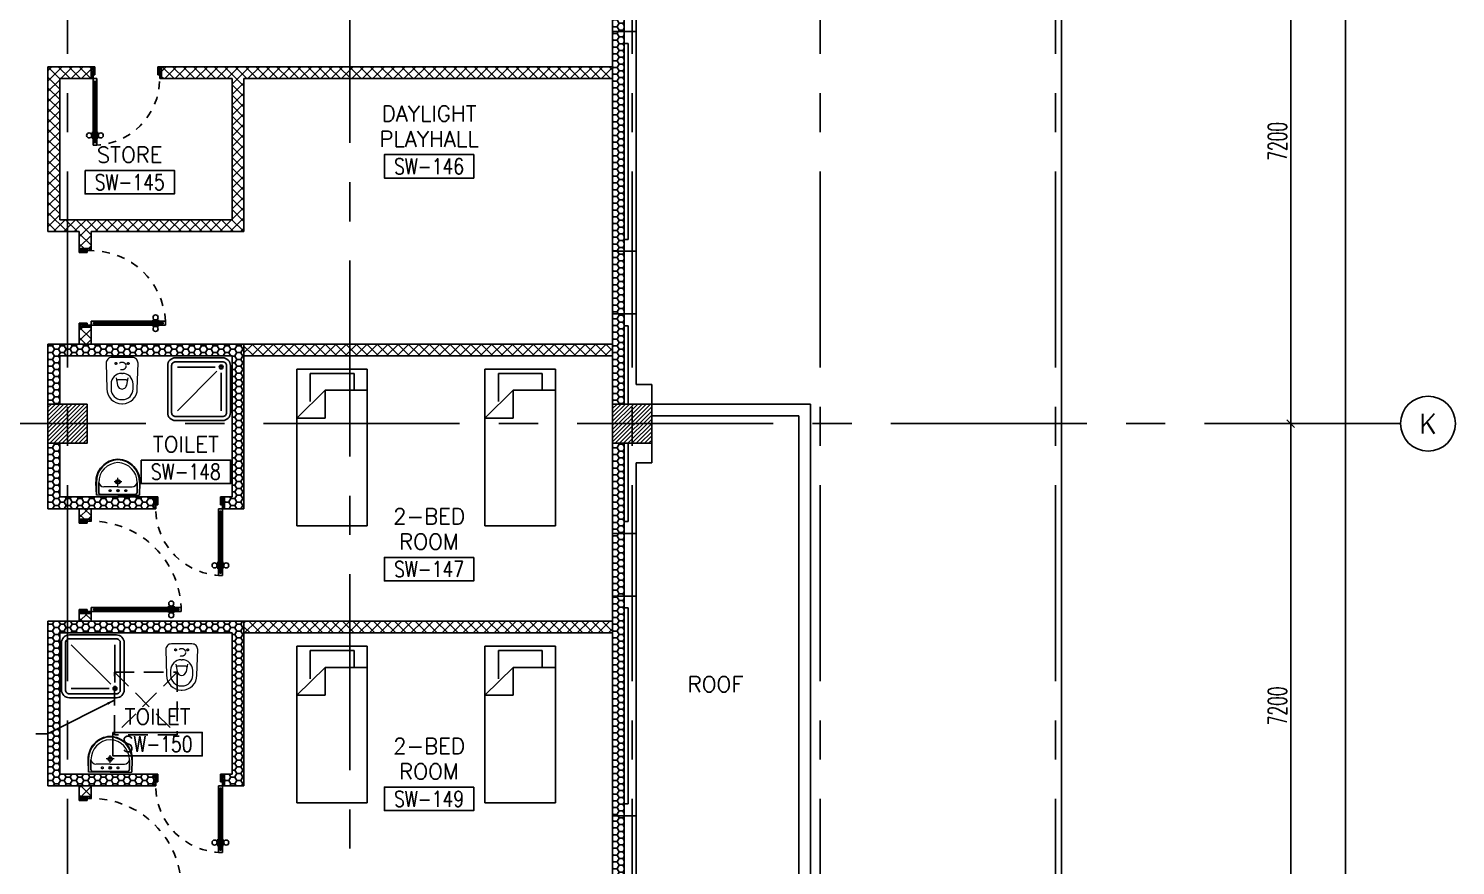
# Model space of a CAD drawing. Extents: x 276011.4 to 276105.3, y 57291.9 to 57371.4.
# Drawn here: x 276087.12 to 276105.32, y 57337.55 to 57348.22 of the extents above; entities that cross this region are included whole.
import ezdxf
from ezdxf.enums import TextEntityAlignment as Align

# ---------------------------------------------------------------- set-up
doc = ezdxf.new("R2010")
doc.units = 0
doc.header["$MEASUREMENT"] = 0
doc.header["$PDMODE"] = 34
for name, pattern in [('CENTERX2', [4, 2.5, -0.5, 0.5, -0.5]), ('DASHED', [0.75, 0.5, -0.25]), ('HIDDEN', [0.375, 0.25, -0.125]), ('HIDDEN2', [0.1875, 0.125, -0.0625])]:
    doc.linetypes.add(name, pattern=pattern)
doc.layers.get('0').update_dxf_attribs({"linetype": 'CONTINUOUS'})
doc.layers.get('DEFPOINTS').update_dxf_attribs({"linetype": 'CONTINUOUS'})
for name, color, linetype in [('AX-CR', 2, 'CONTINUOUS'), ('AX-DIM', 4, 'CONTINUOUS'), ('AX-TXT', 2, 'CONTINUOUS'), ('AXES', 11, 'CENTERX2'), ('COL', 5, 'CONTINUOUS'), ('DOOR', 7, 'CONTINUOUS'), ('FIX', 3, 'CONTINUOUS'), ('FUR', 4, 'CONTINUOUS'), ('HAT', 8, 'CONTINUOUS'), ('INSUL', 4, 'CONTINUOUS'), ('PROJ-L', 4, 'CONTINUOUS'), ('RM-BOX', 4, 'CONTINUOUS'), ('RM-NAME', 2, 'CONTINUOUS'), ('RM-NO', 2, 'CONTINUOUS'), ('SHAFT', 3, 'CONTINUOUS'), ('WALL', 2, 'CONTINUOUS'), ('WallType', 11, 'CONTINUOUS'), ('WallType2', 3, 'CONTINUOUS'), ('WIN', 3, 'CONTINUOUS')]:
    doc.layers.add(name, color=color, linetype=linetype)
doc.styles.add('ROMANS', font='ROMANS.shx', dxfattribs={"width": 0.6})
doc.dimstyles.new('STANDARD in', dxfattribs={"dimtxt": 0.24, "dimasz": 0.1, "dimexe": 0.07, "dimexo": 0.05, "dimgap": 0.05, "dimtad": 1, "dimdec": 0, "dimlfac": 1000, "dimzin": 0, "dimdsep": 46, "dimtxsty": 'ROMANS', "dimblk": 'ARCHTICK', "dimcen": 0.05, "dimdle": 0.05, "dimclrd": 4, "dimclre": 4, "dimclrt": 2, "dimadec": 0, "dimazin": 0, "dimtfac": 1, "dimtdec": 0, "dimtmove": 2, "dimatfit": 3, "dimfxl": 0, "dimtolj": 1, "dimtzin": 0, "dimarcsym": 0})
pattern_1 = [(0, (0, 0), (0.075, 0.04330127), [0.05, -0.1]), (120, (0, 0), (-0.074999999836, 0.043301270284), [0.05, -0.1]), (60, (0, 0), (1.64e-10, 0.086602540284), [-0.1, 0.05])]
pattern_2 = [(45, (0, 0), (-0.066291260736, 0.066291260736), []), (135, (0, 0), (-0.066291260736, -0.066291260736), [])]

# ---------------------------------------------------------------- blocks, each defined once
blk = doc.blocks.new('_ARCHTICK')
at = {"color": 0, "linetype": 'ByBlock', "const_width": 0.15}
blk.add_lwpolyline([(-0.5, -0.5), (0.5, 0.5)], dxfattribs=at)
blk = doc.blocks.new('*D603')
at = {"layer": 'AX-DIM', "color": 4, "lineweight": -2, "ltscale": 0.3}
for p, q in [((276095.015, 57370.011), (276100.34, 57370.011)), ((276095.065, 57369.361), (276095.065, 57370.081)), ((276100.29, 57333.883), (276100.29, 57370.081))]:
    blk.add_line(p, q, dxfattribs=at)
at = {"layer": 'DEFPOINTS', "color": 0, "ltscale": 0.3}
for p in [(276100.29, 57370.011), (276095.065, 57369.311), (276100.29, 57333.833)]:
    blk.add_point(p, dxfattribs=at)
at = {"layer": 'AX-DIM', "color": 4, "lineweight": -2, "ltscale": 0.3, "xscale": 0.1, "yscale": 0.1, "zscale": 0.1, "rotation": 180}
blk.add_blockref('_ARCHTICK', (276095.065, 57370.011), dxfattribs=at)
at = {"layer": 'AX-DIM', "color": 4, "lineweight": -2, "ltscale": 0.3, "xscale": 0.1, "yscale": 0.1, "zscale": 0.1}
blk.add_blockref('_ARCHTICK', (276100.29, 57370.011), dxfattribs=at)
at = {"layer": 'AX-DIM', "color": 2, "ltscale": 0.3, "insert": (276097.678, 57370.181), "char_height": 0.24, "attachment_point": 5, "style": 'ROMANS'}
blk.add_mtext('\\A1;5225', dxfattribs=at)
blk = doc.blocks.new('*D601')
at = {"layer": 'AX-DIM', "color": 4, "lineweight": -2, "ltscale": 0.3}
for p, q in [((276095.115, 57357.833), (276103.985, 57357.833)), ((276103.915, 57357.883), (276103.915, 57298.463)), ((276095.115, 57298.513), (276103.985, 57298.513))]:
    blk.add_line(p, q, dxfattribs=at)
at = {"layer": 'DEFPOINTS', "color": 0, "ltscale": 0.3}
for p in [(276095.065, 57357.833), (276095.065, 57298.513), (276103.915, 57298.513)]:
    blk.add_point(p, dxfattribs=at)
at = {"layer": 'AX-DIM', "color": 4, "lineweight": -2, "ltscale": 0.3, "xscale": 0.1, "yscale": 0.1, "zscale": 0.1}
for p, rotation in [((276103.915, 57357.833), 90), ((276103.915, 57298.513), 270)]:
    blk.add_blockref('_ARCHTICK', p, dxfattribs=dict(at, rotation=rotation))
at = {"layer": 'AX-DIM', "color": 2, "ltscale": 0.3, "insert": (276103.745, 57328.173), "char_height": 0.24, "attachment_point": 5, "rotation": 90, "style": 'ROMANS'}
blk.add_mtext('\\A1;59320', dxfattribs=at)
blk = doc.blocks.new('*X62')
at = {"color": 0}
for p, q in [((245929, 162720), (246399, 163190)), ((245929, 162773), (246345, 163190)), ((245929, 162826), (246292, 163190)), ((245929, 162879), (246239, 163190)), ((245929, 162932), (246186, 163190)), ((245929, 162985), (246133, 163190)), ((245929, 163038), (246080, 163190)), ((245929, 163091), (246027, 163190)), ((245929, 163144), (245974, 163190)), ((245952, 162690), (246429, 163167)), ((246005, 162690), (246429, 163114)), ((246058, 162690), (246429, 163061)), ((246111, 162690), (246429, 163008)), ((246164, 162690), (246429, 162955)), ((246217, 162690), (246429, 162902)), ((246270, 162690), (246429, 162849)), ((246323, 162690), (246429, 162796)), ((246376, 162690), (246429, 162742))]:
    blk.add_line(p, q, dxfattribs=at)
blk = doc.blocks.new('COL50')
at = {"layer": 'COL'}
blk.add_lwpolyline([(-250, 250), (-250, -250), (250, -250), (250, 250)], close=True, dxfattribs=at)
blk = doc.blocks.new('*X63')
at = {"color": 0}
for p, q in [((253129, 162707), (253611, 163190)), ((253129, 162760), (253558, 163190)), ((253129, 162813), (253505, 163190)), ((253129, 162866), (253452, 163190)), ((253129, 162919), (253399, 163190)), ((253129, 162972), (253346, 163190)), ((253129, 163025), (253293, 163190)), ((253129, 163079), (253240, 163190)), ((253129, 163132), (253187, 163190)), ((253164, 162690), (253629, 163154)), ((253217, 162690), (253629, 163101)), ((253270, 162690), (253629, 163048)), ((253323, 162690), (253629, 162995)), ((253376, 162690), (253629, 162942)), ((253429, 162690), (253629, 162889)), ((253482, 162690), (253629, 162836)), ((253535, 162690), (253629, 162783)), ((253588, 162690), (253629, 162730))]:
    blk.add_line(p, q, dxfattribs=at)
blk = doc.blocks.new('*D589')
at = {"layer": 'AX-DIM', "color": 4, "lineweight": -2, "ltscale": 0.3}
for p, q in [((276102.865, 57350.383), (276103.285, 57350.383)), ((276103.215, 57350.433), (276103.215, 57343.133)), ((276102.865, 57343.183), (276103.285, 57343.183))]:
    blk.add_line(p, q, dxfattribs=at)
at = {"layer": 'DEFPOINTS', "color": 0, "ltscale": 0.3}
for p in [(276102.815, 57350.383), (276102.815, 57343.183), (276103.215, 57343.183)]:
    blk.add_point(p, dxfattribs=at)
at = {"layer": 'AX-DIM', "color": 4, "lineweight": -2, "ltscale": 0.3, "xscale": 0.1, "yscale": 0.1, "zscale": 0.1}
for p, rotation in [((276103.215, 57350.383), 90), ((276103.215, 57343.183), 270)]:
    blk.add_blockref('_ARCHTICK', p, dxfattribs=dict(at, rotation=rotation))
at = {"layer": 'AX-DIM', "color": 2, "ltscale": 0.3, "insert": (276103.045, 57346.783), "char_height": 0.24, "attachment_point": 5, "rotation": 90, "style": 'ROMANS'}
blk.add_mtext('\\A1;7200', dxfattribs=at)
blk = doc.blocks.new('AXR')
at = {"layer": 'AX-CR'}
blk.add_circle((350, 0), 350, dxfattribs=at)
at = {"layer": 'AX-TXT', "style": 'ROMANS'}
blk.add_attdef('AX', text='', height=250, dxfattribs=at).set_placement((350, 0), align=Align.MIDDLE)
blk = doc.blocks.new('*D588')
at = {"layer": 'AX-DIM', "color": 4, "lineweight": -2, "ltscale": 0.3}
for p, q in [((276103.215, 57343.233), (276103.215, 57335.933)), ((276102.865, 57343.183), (276103.285, 57343.183)), ((276102.865, 57335.983), (276103.285, 57335.983))]:
    blk.add_line(p, q, dxfattribs=at)
at = {"layer": 'DEFPOINTS', "color": 0, "ltscale": 0.3}
for p in [(276102.815, 57343.183), (276102.815, 57335.983), (276103.215, 57335.983)]:
    blk.add_point(p, dxfattribs=at)
at = {"layer": 'AX-DIM', "color": 4, "lineweight": -2, "ltscale": 0.3, "xscale": 0.1, "yscale": 0.1, "zscale": 0.1}
for p, rotation in [((276103.215, 57343.183), 90), ((276103.215, 57335.983), 270)]:
    blk.add_blockref('_ARCHTICK', p, dxfattribs=dict(at, rotation=rotation))
at = {"layer": 'AX-DIM', "color": 2, "ltscale": 0.3, "insert": (276103.045, 57339.583), "char_height": 0.24, "attachment_point": 5, "rotation": 90, "style": 'ROMANS'}
blk.add_mtext('\\A1;7200', dxfattribs=at)
blk = doc.blocks.new('DOOR90')
at = {"layer": 'DOOR', "color": 0, "linetype": 'ByBlock'}
for p, q in [((-150, 0), (-150, -25)), ((-150, 0), (0, 0)), ((0, -50), (0, 0)), ((-1000, -25), (-1000, -75)), ((-1000, -75), (-1000, -25)), ((-950, -25), (-1000, -25)), ((-950, -75), (-1000, -75)), ((-970, -42), (-970, -58)), ((-950, -42), (-970, -42)), ((-950, -58), (-970, -58)), ((-950, -25), (-950, -42)), ((-950, -58), (-950, -75)), ((-918, -25), (-918, -18)), ((-828, -18), (-918, -18)), ((-918, -75), (-918, -82)), ((-828, -82), (-918, -82)), ((-905, -18), (-905, -9)), ((-905, -9), (-840, -9)), ((-905, -18), (-840, -18)), ((-905, -82), (-905, -91)), ((-905, -82), (-840, -82)), ((-905, -91), (-840, -91)), ((-840, -18), (-840, -9)), ((-840, -82), (-840, -91)), ((-828, -25), (-828, -18)), ((-828, -75), (-828, -82)), ((-200, -42), (-200, -25)), ((-200, -25), (-150, -25)), ((-180, -42), (-200, -42)), ((-200, -75), (-200, -58)), ((-200, -58), (-180, -58)), ((-150, -75), (-200, -75)), ((-180, -58), (-180, -42)), ((-150, -75), (-150, -25)), ((-150, -25), (-100, -25)), ((-100, -25), (-100, -50)), ((-100, -50), (0, -50)), ((-150, -900), (-150, -875)), ((-150, -875), (-100, -875)), ((0, -900), (-150, -900)), ((-150, -900), (0, -900)), ((-100, -850), (0, -850)), ((-100, -875), (-100, -850)), ((0, -850), (0, -900))]:
    blk.add_line(p, q, dxfattribs=at)
at = {"layer": 'DOOR', "color": 9, "linetype": 'ByBlock'}
for p, q in [((0, -50), (-114, 0)), ((0, -50), (-40, 0)), ((0, -50), (-100, -37)), ((0, -850), (-114, -900)), ((0, -850), (-100, -863)), ((0, -850), (-40, -900))]:
    blk.add_line(p, q, dxfattribs=at)
at = {"layer": 'DOOR', "linetype": 'ByBlock'}
for p, q in [((-200, -25), (-950, -25)), ((-200, -42), (-950, -42)), ((-200, -58), (-950, -58)), ((-950, -75), (-200, -75))]:
    blk.add_line(p, q, dxfattribs=at)
at = {"layer": 'DOOR', "color": 0, "linetype": 'ByBlock'}
for centre in [(-873, 24), (-873, -124)]:
    blk.add_circle(centre, 32.4, dxfattribs=at)
at = {"layer": 'DOOR', "color": 9, "linetype": 'ByBlock'}
for centre, radius, start, end in [((0, -50), 154, 161.1053, 166.2858), ((0, -50), 134, 158.1598, 169.28), ((0, -50), 94.4, 148.0182, 180), ((0, -50), 74.4, 137.7764, 180), ((0, -50), 114, 154.0838, 167.3774), ((0, -50), 54.4, 113.2074, 180), ((0, -50), 34.4, 90, 180), ((0, -50), 14.4, 90, 180), ((0, -850), 154, 193.7142, 198.8947), ((0, -850), 134, 190.72, 201.8402), ((0, -850), 94.4, 180, 211.9818), ((0, -850), 74.4, 180, 222.2236), ((0, -850), 54.4, 180, 246.7926), ((0, -850), 34.4, 180, 270), ((0, -850), 14.4, 180, 270)]:
    blk.add_arc(centre, radius, start, end, dxfattribs=at)
at = {"layer": 'DOOR', "linetype": 'HIDDEN', "ltscale": 0.5}
blk.add_arc((-150, -25), 850, 180, 270, dxfattribs=at)
blk = doc.blocks.new('DOOR100')
at = {"layer": 'DOOR', "color": 0, "linetype": 'ByBlock'}
for p, q in [((-25, 1300), (-75, 1300)), ((-75, 1300), (-25, 1300)), ((-75, 1250), (-75, 1300)), ((-25, 1250), (-25, 1300)), ((-82, 1205), (-91, 1205)), ((-91, 1205), (-91, 1140)), ((-82, 1140), (-91, 1140)), ((-75, 1218), (-82, 1218)), ((-82, 1128), (-82, 1218)), ((-82, 1205), (-82, 1140)), ((-75, 1128), (-82, 1128)), ((-58, 1250), (-75, 1250)), ((-42, 1270), (-58, 1270)), ((-58, 1250), (-58, 1270)), ((-42, 1250), (-42, 1270)), ((-25, 1250), (-42, 1250)), ((-25, 1218), (-18, 1218)), ((-25, 1128), (-18, 1128)), ((-18, 1128), (-18, 1218)), ((-18, 1205), (-9, 1205)), ((-18, 1205), (-18, 1140)), ((-18, 1140), (-9, 1140)), ((-9, 1205), (-9, 1140)), ((-75, 200), (-58, 200)), ((-75, 150), (-75, 200)), ((-58, 200), (-58, 180)), ((-42, 200), (-25, 200)), ((-42, 180), (-42, 200)), ((-25, 200), (-25, 150)), ((-1200, 0), (-1200, 150)), ((-1200, 150), (-1175, 150)), ((-1200, 150), (-1200, 0)), ((-1150, 0), (-1200, 0)), ((-1175, 150), (-1175, 100)), ((-1175, 100), (-1150, 100)), ((-1150, 100), (-1150, 0)), ((-75, 150), (-25, 150)), ((-58, 180), (-42, 180)), ((-50, 100), (-50, 0)), ((-25, 100), (-50, 100)), ((-50, 0), (0, 0)), ((0, 150), (-25, 150)), ((-25, 150), (-25, 100)), ((0, 150), (0, 0))]:
    blk.add_line(p, q, dxfattribs=at)
at = {"layer": 'DOOR', "linetype": 'ByBlock'}
for p, q in [((-75, 1250), (-75, 200)), ((-58, 200), (-58, 1250)), ((-42, 200), (-42, 1250)), ((-25, 200), (-25, 1250)), ((0, 0), (0, 150))]:
    blk.add_line(p, q, dxfattribs=at)
at = {"layer": 'DOOR', "color": 9, "linetype": 'ByBlock'}
for p, q in [((-1150, 0), (-1200, 114)), ((-1150, 0), (-1200, 40)), ((-1150, 0), (-1163, 100)), ((-50, 0), (0, 114)), ((-50, 0), (-37, 100)), ((-50, 0), (0, 40))]:
    blk.add_line(p, q, dxfattribs=at)
at = {"layer": 'DOOR', "color": 0, "linetype": 'ByBlock'}
for centre in [(-124, 1173), (24, 1173)]:
    blk.add_circle(centre, 32.4, dxfattribs=at)
at = {"layer": 'DOOR', "linetype": 'HIDDEN', "ltscale": 0.5}
blk.add_arc((-25, 150), 1150, 90, 180.0001, dxfattribs=at)
at = {"layer": 'DOOR', "color": 9, "linetype": 'ByBlock'}
for centre, radius, start, end in [((-1150, 0), 154, 103.7142, 108.8947), ((-1150, 0), 134, 100.72, 111.8402), ((-1150, 0), 94.4, 90, 121.9818), ((-1150, 0), 74.4, 90, 132.2236), ((-1150, 0), 54.4, 90, 156.7926), ((-1150, 0), 34.4, 90, 180), ((-1150, 0), 14.4, 90, 180), ((-50, 0), 94.4, 58.0182, 90), ((-50, 0), 74.4, 47.7764, 90), ((-50, 0), 54.4, 23.2074, 90), ((-50, 0), 34.4, 0, 90), ((-50, 0), 14.4, 0, 90), ((-50, 0), 134, 68.1598, 79.28), ((-50, 0), 114, 64.0838, 77.3774), ((-50, 0), 154, 71.1053, 76.2858)]:
    blk.add_arc(centre, radius, start, end, dxfattribs=at)
blk = doc.blocks.new('RM1')
at = {"layer": 'RM-BOX'}
blk.add_lwpolyline([(570, -200), (-570, -200), (-570, -500), (570, -500)], close=True, dxfattribs=at)
at = {"layer": 'RM-NAME', "style": 'ROMANS'}
for tag, p in [('ROOMNAME1', (0, 324)), ('ROOMNAME2', (0, 0))]:
    blk.add_attdef(tag, text='', height=200, dxfattribs=at).set_placement(p, align=Align.MIDDLE)
at = {"layer": 'RM-NO', "style": 'ROMANS', "width": 0.8}
blk.add_attdef('ROOMNO', text='', height=200, dxfattribs=at).set_placement((0, -350), align=Align.MIDDLE)
blk = doc.blocks.new('DOOR-10')
at = {"layer": 'DOOR', "color": 0, "linetype": 'ByBlock'}
for p, q in [((-26, 1100), (-76, 1100)), ((-76, 1100), (-26, 1100)), ((-76, 1050), (-76, 1100)), ((-26, 1050), (-26, 1100)), ((-83, 1005), (-92, 1005)), ((-92, 1005), (-92, 940)), ((-83, 940), (-92, 940)), ((-76, 1018), (-83, 1018)), ((-83, 928), (-83, 1018)), ((-83, 1005), (-83, 940)), ((-76, 928), (-83, 928)), ((-59, 1050), (-76, 1050)), ((-43, 1070), (-59, 1070)), ((-59, 1050), (-59, 1070)), ((-43, 1050), (-43, 1070)), ((-26, 1050), (-43, 1050)), ((-26, 1018), (-18, 1018)), ((-26, 928), (-18, 928)), ((-18, 928), (-18, 1018)), ((-18, 1005), (-9, 1005)), ((-18, 1005), (-18, 940)), ((-18, 940), (-9, 940)), ((-9, 1005), (-9, 940)), ((-76, 200), (-59, 200)), ((-76, 150), (-76, 200)), ((-59, 200), (-59, 180)), ((-43, 200), (-26, 200)), ((-43, 180), (-43, 200)), ((-26, 200), (-26, 150)), ((-1001, 0), (-1001, 150)), ((-1001, 150), (-976, 150)), ((-1001, 150), (-1001, 0)), ((-951, 0), (-1001, 0)), ((-976, 150), (-976, 100)), ((-976, 100), (-951, 100)), ((-951, 100), (-951, 0)), ((-76, 150), (-26, 150)), ((-59, 180), (-43, 180)), ((-51, 100), (-51, 0)), ((-26, 100), (-51, 100)), ((-51, 0), (-1, 0)), ((-1, 150), (-26, 150)), ((-26, 150), (-26, 100))]:
    blk.add_line(p, q, dxfattribs=at)
at = {"layer": 'DOOR', "linetype": 'ByBlock'}
for p, q in [((-76, 1050), (-76, 200)), ((-59, 200), (-59, 1050)), ((-43, 200), (-43, 1050)), ((-26, 200), (-26, 1050))]:
    blk.add_line(p, q, dxfattribs=at)
at = {"layer": 'DOOR', "color": 9, "linetype": 'ByBlock'}
for p, q in [((-951, 0), (-1001, 114)), ((-951, 0), (-1001, 40)), ((-951, 0), (-964, 100)), ((-51, 0), (-1, 114)), ((-51, 0), (-37, 100)), ((-51, 0), (-1, 40)), ((-1, 0), (-1, 150))]:
    blk.add_line(p, q, dxfattribs=at)
at = {"layer": 'DOOR', "color": 0, "linetype": 'ByBlock'}
for centre in [(-124, 973), (23, 973)]:
    blk.add_circle(centre, 32.4, dxfattribs=at)
at = {"layer": 'DOOR', "linetype": 'HIDDEN', "ltscale": 0.5}
blk.add_arc((-23, 149), 952, 93.1482, 179.9482, dxfattribs=at)
at = {"layer": 'DOOR', "color": 9, "linetype": 'ByBlock'}
for centre, radius, start, end in [((-951, 0), 154, 103.7142, 108.8947), ((-951, 0), 134, 100.72, 111.8402), ((-951, 0), 94.4, 90, 121.9818), ((-951, 0), 74.4, 90, 132.2236), ((-951, 0), 54.4, 90, 156.7926), ((-951, 0), 34.4, 90, 180), ((-951, 0), 14.4, 90, 180), ((-51, 0), 94.4, 58.0182, 90), ((-51, 0), 74.4, 47.7764, 90), ((-51, 0), 54.4, 23.2074, 90), ((-51, 0), 34.4, 0, 90), ((-51, 0), 14.4, 0, 90), ((-51, 0), 134, 68.1598, 79.28), ((-51, 0), 114, 64.0838, 77.3774), ((-51, 0), 154, 71.1053, 76.2858)]:
    blk.add_arc(centre, radius, start, end, dxfattribs=at)
blk = doc.blocks.new('LAV1')
at = {"layer": 'FIX', "linetype": 'ByBlock', "ltscale": 0.3}
for p, q in [((-280, 210), (-275, 50)), ((-245, 210), (-245, 85)), ((245, 210), (245, 85)), ((280, 210), (275, 50)), ((0, 60), (-220, 60)), ((0, 60), (220, 60))]:
    blk.add_line(p, q, dxfattribs=at)
at = {"layer": 'FIX', "linetype": 'Continuous', "lineweight": 20}
for p, q in [((-275, 210), (-275, 50)), ((275, 210), (275, 50)), ((0, 50), (-275, 50)), ((0, 50), (-252, 50)), ((0, 155), (-181, 155)), ((0, 155), (181, 155)), ((0, 50), (252, 50)), ((0, 50), (275, 50))]:
    blk.add_line(p, q, dxfattribs=at)
at = {"layer": 'FIX', "linetype": 'DASHED', "lineweight": 20, "ltscale": 0.05}
for p, q in [((50, 220), (-50, 220)), ((0, 170), (0, 270)), ((0, 170), (0, 270))]:
    blk.add_line(p, q, dxfattribs=at)
at = {"layer": 'FIX', "lineweight": 20}
for p, q in [((16, 107), (-15, 107)), ((0, 92), (0, 123))]:
    blk.add_line(p, q, dxfattribs=at)
for centre, radius in [((0, 220), 29.5), ((0, 220), 22.5), ((0, 107), 15.5)]:
    blk.add_circle(centre, radius, dxfattribs=at)
at = {"layer": 'FIX', "linetype": 'HIDDEN', "lineweight": 20, "ltscale": 0.05}
for centre in [(-100, 107), (100, 107)]:
    blk.add_circle(centre, 12.4, dxfattribs=at)
at = {"layer": 'FIX', "linetype": 'ByBlock', "ltscale": 0.3}
for centre, radius, start, end in [((7, 220), 287, 91.3776, 182.0064), ((-7, 220), 287, 357.9936, 88.6224), ((-220, 85), 24.9, 179.7021, 269.9486), ((220, 85), 24.9, 270.0514, 0.2979)]:
    blk.add_arc(centre, radius, start, end, dxfattribs=at)
at = {"layer": 'FIX', "linetype": 'Continuous', "lineweight": 20}
for centre, radius, start, end in [((8, 217), 283, 91.6988, 181.351), ((8, 212), 253, 91.7328, 180.4884), ((-8, 217), 283, 358.649, 88.3012), ((-8, 212), 253, 359.5116, 88.2672), ((-179, 222), 66.9, 190.2006, 268.0786), ((179, 222), 66.9, 271.9214, 349.7994)]:
    blk.add_arc(centre, radius, start, end, dxfattribs=at)
blk = doc.blocks.new('SHR1')
at = {"layer": 'FIX'}
for p, q in [((-196, 196), (-700, 700)), ((-143, 218), (-143, 700)), ((-218, 143), (-700, 143))]:
    blk.add_line(p, q, dxfattribs=at)
for points in [[(-825, 125), (-825, 725, -0.414214), (-725, 825), (-125, 825, -0.414214), (-25, 725), (-25, 125, -0.414214), (-125, 25), (-725, 25, -0.414214)], [(-775, 125), (-775, 725, -0.414214), (-725, 775), (-125, 775, -0.414214), (-75, 725), (-75, 125, -0.414214), (-125, 75), (-725, 75, -0.414214)]]:
    blk.add_lwpolyline(points, format="xyb", close=True, dxfattribs=at)
for radius in [25, 15]:
    blk.add_circle((-143, 143), radius, dxfattribs=at)
blk = doc.blocks.new('WC1')
at = {"layer": 'FIX', "lineweight": 20}
for p, q in [((-210, 204), (-538, 194)), ((-727, 5), (-727, -5)), ((-674, 5), (-674, -5)), ((-534, 24), (-540, 0)), ((-540, 0), (-534, -24)), ((-475, 141), (-538, 141)), ((-395, 76), (-490, 60)), ((-339, 5), (-339, -5)), ((-538, -141), (-475, -141)), ((-490, -60), (-395, -76)), ((-538, -194), (-210, -204))]:
    blk.add_line(p, q, dxfattribs=at)
at = {"layer": 'FIX', "linetype": 'Continuous', "lineweight": 20}
blk.add_line((-420, -47), (-420, 45), dxfattribs=at)
at = {"layer": 'FIX', "lineweight": 20}
blk.add_lwpolyline([(-213, -204), (-210, -204, 0.414214), (-137, -131), (-137, 0), (-137, 131, 0.414214), (-210, 204)], format="xyb", dxfattribs=at)
at = {"layer": 'FIX', "linetype": 'HIDDEN2', "lineweight": 20, "ltscale": 0.3}
blk.add_circle((-245, 0), 49.8, dxfattribs=at)
at = {"layer": 'FIX', "linetype": 'HIDDEN', "lineweight": 20, "ltscale": 0.05}
for centre in [(-213, 78), (-213, -77)]:
    blk.add_circle(centre, 11.6, dxfattribs=at)
at = {"layer": 'FIX', "lineweight": 20}
for centre, radius, start, end in [((-538, 5), 189, 90, 180), ((-538, 5), 136, 90, 180), ((-473, -7), 68.2, 128.9242, 152.8468), ((-464, -18), 82, 108.496, 128.9242), ((-475, 5), 136, 360, 90), ((-538, -5), 189, 180, 270), ((-538, -5), 136, 180, 270), ((-473, 7), 68.2, 207.1532, 231.0758), ((-464, 18), 82, 231.0758, 251.504), ((-475, -5), 136, 270, 0)]:
    blk.add_arc(centre, radius, start, end, dxfattribs=at)
at = {"layer": 'FIX', "linetype": 'Continuous', "lineweight": 20}
for centre, start, end in [((-443, 46), 357.6662, 91.6121), ((-442, -46), 268.3879, 2.3338)]:
    blk.add_arc(centre, 22.3, start, end, dxfattribs=at)

msp = doc.modelspace()

# ---------------------------------------------------------------- hatches: boundary and pattern name
at = {"layer": 'WallType', "linetype": 'ByBlock', "ltscale": 0.3}
h = msp.add_hatch(dxfattribs=at)
h.set_pattern_fill('ANSI37', color=256, scale=0.75, style=0)
h.set_pattern_definition(pattern_2)
h.paths.add_polyline_path([(276094.5655, 57347.7329), (276091.2155, 57347.7329), (276091.2155, 57347.5829), (276094.5655, 57347.5829)])
h.paths.add_polyline_path([(276091.2155, 57347.7329), (276088.8155, 57347.7329), (276088.8155, 57347.5829), (276089.7155, 57347.5829), (276089.7155, 57345.7829), (276087.6155, 57345.7829), (276087.6155, 57345.6329), (276087.7655, 57345.6329), (276087.7655, 57345.4154), (276087.9155, 57345.4154), (276087.9155, 57345.6329), (276089.8655, 57345.6329), (276089.8655, 57347.5829), (276091.2155, 57347.5829)])
h.paths.add_polyline_path([(276087.6155, 57345.7829), (276087.5155, 57345.7829), (276087.5155, 57347.5829), (276087.6155, 57347.5829), (276087.6155, 57347.7329), (276087.3655, 57347.7329), (276087.3655, 57345.6329), (276087.6155, 57345.6329)])
h.paths.add_polyline_path([(276091.2155, 57344.1979), (276089.8655, 57344.1979), (276089.8655, 57344.0479), (276091.2155, 57344.0479)])
h.paths.add_polyline_path([(276094.5655, 57344.1979), (276091.2155, 57344.1979), (276091.2155, 57344.0479), (276094.5655, 57344.0479)])
h.paths.add_polyline_path([(276087.9155, 57344.4154), (276087.7655, 57344.4154), (276087.7655, 57344.1979), (276087.9155, 57344.1979)])
h.paths.add_polyline_path([(276087.9155, 57347.7329), (276087.6155, 57347.7329), (276087.6155, 57347.5829), (276087.9155, 57347.5829)], flags=17)
h = msp.add_hatch(dxfattribs=at)
h.set_pattern_fill('ANSI37', color=256, scale=0.75, style=0)
h.set_pattern_definition(pattern_2)
h.paths.add_polyline_path([(276087.9155, 57342.0979), (276087.7655, 57342.0979), (276087.7655, 57341.9634), (276087.9155, 57341.9634)])
h.paths.add_polyline_path([(276087.9155, 57340.7634), (276087.7655, 57340.7634), (276087.7655, 57340.6629), (276087.9155, 57340.6629)])
h = msp.add_hatch(dxfattribs=at)
h.set_pattern_fill('ANSI37', color=256, scale=0.75, style=0)
h.set_pattern_definition(pattern_2)
h.paths.add_polyline_path([(276087.9155, 57338.5629), (276087.7655, 57338.5629), (276087.7655, 57338.4284), (276087.9155, 57338.4284)])
h.paths.add_polyline_path([(276087.9155, 57337.2284), (276087.7655, 57337.2284), (276087.7655, 57337.1279), (276087.9155, 57337.1279)])
h.paths.add_polyline_path([(276091.2155, 57337.1279), (276089.8655, 57337.1279), (276089.8655, 57336.9779), (276091.2155, 57336.9779)])
h.paths.add_polyline_path([(276091.2155, 57340.6629), (276089.8655, 57340.6629), (276089.8655, 57340.5129), (276091.2155, 57340.5129)])
h.paths.add_polyline_path([(276094.5655, 57340.6629), (276091.2155, 57340.6629), (276091.2155, 57340.5129), (276094.5655, 57340.5129)])
h.paths.add_polyline_path([(276094.5655, 57337.1279), (276091.2155, 57337.1279), (276091.2155, 57336.9779), (276094.5655, 57336.9779)])
at = {"layer": 'WallType2', "linetype": 'ByBlock', "ltscale": 0.3}
h = msp.add_hatch(dxfattribs=at)
h.set_pattern_fill('HONEY', color=256, scale=0.4, style=0)
h.set_pattern_definition(pattern_1)
h.paths.add_polyline_path([(276094.7155, 57348.9829), (276094.5655, 57348.9829), (276094.5655, 57348.9815), (276094.5655, 57348.1829), (276094.7155, 57348.1829)])
h = msp.add_hatch(dxfattribs=at)
h.set_pattern_fill('HONEY', color=256, scale=0.4, style=0)
h.set_pattern_definition(pattern_1)
h.paths.add_polyline_path([(276094.7155, 57348.1829), (276094.5655, 57348.1829), (276094.5655, 57347.7329), (276094.5655, 57345.3825), (276094.7155, 57345.3825)])
h = msp.add_hatch(dxfattribs=at)
h.set_pattern_fill('HONEY', color=256, scale=0.4, style=0)
h.set_pattern_definition(pattern_1)
h.paths.add_polyline_path([(276094.7155, 57344.5825), (276094.5655, 57344.5825), (276094.5655, 57344.1979), (276094.5655, 57343.4329), (276094.7155, 57343.4329)])
h.paths.add_polyline_path([(276094.7155, 57345.3825), (276094.5655, 57345.3825), (276094.5655, 57344.5825), (276094.7155, 57344.5825)])
h = msp.add_hatch(dxfattribs=at)
h.set_pattern_fill('HONEY', color=256, scale=0.4, style=0)
h.set_pattern_definition(pattern_1)
h.paths.add_polyline_path([(276089.8655, 57344.1979), (276087.7655, 57344.1979), (276087.6155, 57344.1979), (276087.6155, 57344.0479), (276089.7155, 57344.0479), (276089.7155, 57343.1829), (276089.8655, 57343.1829)])
h.paths.add_polyline_path([(276087.5155, 57344.0479), (276087.6155, 57344.0479), (276087.6155, 57344.1979), (276087.3655, 57344.1979), (276087.3655, 57343.4329), (276087.5155, 57343.4329)])
h.paths.add_polyline_path([(276087.5155, 57342.9329), (276087.3655, 57342.9329), (276087.3655, 57342.0979), (276087.6155, 57342.0979), (276087.6155, 57342.2479), (276087.5155, 57342.2479)])
h.paths.add_polyline_path([(276088.7155, 57342.2479), (276087.6155, 57342.2479), (276087.6155, 57342.0979), (276087.7655, 57342.0979), (276088.7155, 57342.0979)])
h.paths.add_polyline_path([(276089.8655, 57343.1829), (276089.7155, 57343.1829), (276089.7155, 57342.2479), (276089.6155, 57342.2479), (276089.6155, 57342.0979), (276089.8655, 57342.0979)])
h = msp.add_hatch(dxfattribs=at)
h.set_pattern_fill('HONEY', color=256, scale=0.4, style=0)
h.set_pattern_definition(pattern_1)
h.paths.add_polyline_path([(276094.7155, 57341.7829), (276094.5655, 57341.7829), (276094.5655, 57340.9829), (276094.7155, 57340.9829)])
h.paths.add_polyline_path([(276094.7155, 57342.9329), (276094.5655, 57342.9329), (276094.5655, 57341.7829), (276094.7155, 57341.7829)])
h = msp.add_hatch(dxfattribs=at)
h.set_pattern_fill('HONEY', color=256, scale=0.4, style=0)
h.set_pattern_definition(pattern_1)
h.paths.add_polyline_path([(276094.7155, 57340.9829), (276094.5655, 57340.9829), (276094.5655, 57340.6629), (276094.5655, 57338.1829), (276094.7155, 57338.1829)])
h = msp.add_hatch(dxfattribs=at)
h.set_pattern_fill('HONEY', color=256, scale=0.4, style=0)
h.set_pattern_definition(pattern_1)
h.paths.add_polyline_path([(276089.8655, 57340.6629), (276087.7655, 57340.6629), (276087.6155, 57340.6629), (276087.6155, 57340.5129), (276089.7155, 57340.5129), (276089.7155, 57338.7129), (276089.6155, 57338.7129), (276089.6155, 57338.5629), (276089.8655, 57338.5629)])
h.paths.add_polyline_path([(276087.6155, 57340.6629), (276087.3655, 57340.6629), (276087.3655, 57338.5629), (276087.6155, 57338.5629), (276087.6155, 57338.7129), (276087.5155, 57338.7129), (276087.5155, 57340.5129), (276087.6155, 57340.5129)])
h.paths.add_polyline_path([(276088.7155, 57338.7129), (276087.6155, 57338.7129), (276087.6155, 57338.5629), (276087.7655, 57338.5629), (276088.7155, 57338.5629)], flags=16)
h = msp.add_hatch(dxfattribs=at)
h.set_pattern_fill('HONEY', color=256, scale=0.4, style=0)
h.set_pattern_definition(pattern_1)
h.paths.add_polyline_path([(276094.7155, 57338.1829), (276094.5655, 57338.1829), (276094.5655, 57337.3829), (276094.7155, 57337.3829)])

# ---------------------------------------------------------------- linework, layer by layer
at = {"layer": 'AXES'}
for p, q in [((276087.6155, 57291.8986), (276087.6155, 57370.7113)), ((276094.8155, 57291.8986), (276094.8155, 57370.7113)), ((276097.2155, 57291.8986), (276097.2155, 57370.7113)), ((276100.2155, 57291.8986), (276100.2155, 57370.7113)), ((276091.2155, 57298.7629), (276091.2155, 57357.5329)), ((276104.6155, 57343.1829), (276052.5255, 57343.1829))]:
    msp.add_line(p, q, dxfattribs=at)
at = {"layer": 'FUR'}
for p, q in [((276090.5386, 57343.8797), (276090.5386, 57341.8797)), ((276091.4386, 57343.8797), (276090.5386, 57343.8797)), ((276090.7108, 57343.8243), (276090.7108, 57343.4646)), ((276091.2687, 57343.8243), (276090.7108, 57343.8243)), ((276091.2687, 57343.6081), (276091.2687, 57343.8243)), ((276091.4386, 57341.8797), (276091.4386, 57343.8797)), ((276092.9375, 57343.8797), (276092.9375, 57341.8797)), ((276093.8375, 57343.8797), (276092.9375, 57343.8797)), ((276093.1096, 57343.8243), (276093.1096, 57343.4646)), ((276093.6676, 57343.8243), (276093.1096, 57343.8243)), ((276093.6676, 57343.6081), (276093.6676, 57343.8243)), ((276093.8375, 57341.8797), (276093.8375, 57343.8797)), ((276090.8998, 57343.6081), (276090.5386, 57343.2547)), ((276090.8998, 57343.6081), (276090.8998, 57343.2547)), ((276091.4386, 57343.6081), (276090.8998, 57343.6081)), ((276093.2986, 57343.6081), (276092.9375, 57343.2547)), ((276093.2986, 57343.6081), (276093.2986, 57343.2547)), ((276093.8375, 57343.6081), (276093.2986, 57343.6081)), ((276090.5386, 57343.2547), (276090.8998, 57343.2547)), ((276092.9375, 57343.2547), (276093.2986, 57343.2547)), ((276090.5386, 57341.8797), (276091.4386, 57341.8797)), ((276092.9375, 57341.8797), (276093.8375, 57341.8797)), ((276090.5386, 57340.3447), (276090.5386, 57338.3447)), ((276091.4386, 57340.3447), (276090.5386, 57340.3447)), ((276091.4386, 57338.3447), (276091.4386, 57340.3447)), ((276092.9375, 57340.3447), (276092.9375, 57338.3447)), ((276093.8375, 57340.3447), (276092.9375, 57340.3447)), ((276093.8375, 57338.3447), (276093.8375, 57340.3447)), ((276090.7108, 57340.2893), (276090.7108, 57339.9296)), ((276091.2687, 57340.2893), (276090.7108, 57340.2893)), ((276091.2687, 57340.0731), (276091.2687, 57340.2893)), ((276093.1096, 57340.2893), (276093.1096, 57339.9296)), ((276093.6676, 57340.2893), (276093.1096, 57340.2893)), ((276093.6676, 57340.0731), (276093.6676, 57340.2893)), ((276090.8998, 57340.0731), (276090.5386, 57339.7197)), ((276090.8998, 57340.0731), (276090.8998, 57339.7197)), ((276091.4386, 57340.0731), (276090.8998, 57340.0731)), ((276093.2986, 57340.0731), (276092.9375, 57339.7197)), ((276093.2986, 57340.0731), (276093.2986, 57339.7197)), ((276093.8375, 57340.0731), (276093.2986, 57340.0731)), ((276090.5386, 57339.7197), (276090.8998, 57339.7197)), ((276092.9375, 57339.7197), (276093.2986, 57339.7197)), ((276090.5386, 57338.3447), (276091.4386, 57338.3447)), ((276092.9375, 57338.3447), (276093.8375, 57338.3447))]:
    msp.add_line(p, q, dxfattribs=at)
at = {"layer": 'INSUL'}
for p, q in [((276094.7155, 57348.1829), (276094.7155, 57345.3825)), ((276094.7155, 57348.0329), (276094.7655, 57348.0329)), ((276094.7655, 57348.0329), (276094.7655, 57345.5325)), ((276094.7155, 57345.5325), (276094.7655, 57345.5325)), ((276094.7155, 57344.5825), (276094.7155, 57343.4329)), ((276094.7155, 57344.4325), (276094.7655, 57344.4325)), ((276094.7655, 57344.4325), (276094.7655, 57343.4329)), ((276094.7155, 57342.9329), (276094.7155, 57341.7829)), ((276094.7655, 57342.9329), (276094.7655, 57341.9329)), ((276094.7655, 57341.9329), (276094.7155, 57341.9329)), ((276094.7155, 57340.9829), (276094.7155, 57338.1829)), ((276094.7655, 57340.8329), (276094.7155, 57340.8329)), ((276094.7655, 57340.8329), (276094.7655, 57338.3329)), ((276094.7655, 57338.3329), (276094.7155, 57338.3329))]:
    msp.add_line(p, q, dxfattribs=at)
at = {"layer": 'PROJ-L', "linetype": 'Continuous'}
for p, q in [((276097.0912, 57343.4329), (276095.0655, 57343.4329)), ((276097.0912, 57343.4329), (276097.0912, 57335.7329)), ((276096.9412, 57343.2829), (276095.0655, 57343.2829)), ((276096.9412, 57343.2829), (276096.9412, 57335.8829))]:
    msp.add_line(p, q, dxfattribs=at)
at = {"layer": 'SHAFT', "linetype": 'HIDDEN'}
for p, q in [((276088.2155, 57340.0129), (276089.0155, 57339.2129)), ((276089.0155, 57340.0129), (276088.2155, 57339.2129))]:
    msp.add_line(p, q, dxfattribs=at)
msp.add_lwpolyline([(276088.2155, 57340.0129), (276089.0155, 57340.0129), (276089.0155, 57339.2129), (276088.2155, 57339.2129)], close=True, dxfattribs=at)
at = {"layer": 'WALL'}
for p, q in [((276094.5655, 57348.1829), (276094.5655, 57347.7329)), ((276094.8655, 57348.1829), (276094.5655, 57348.1829)), ((276094.8155, 57348.1829), (276094.5655, 57348.1829)), ((276094.8655, 57348.1829), (276094.5655, 57348.1829)), ((276094.8655, 57348.1829), (276094.7655, 57348.1829)), ((276094.8655, 57348.1829), (276094.8155, 57348.1829)), ((276094.8655, 57348.1829), (276094.8655, 57345.3825)), ((276087.9155, 57347.7329), (276087.3655, 57347.7329)), ((276094.5655, 57347.7329), (276088.8155, 57347.7329)), ((276094.5655, 57347.7329), (276094.5655, 57345.3825)), ((276087.9155, 57347.5829), (276087.5155, 57347.5829)), ((276089.7155, 57347.5829), (276088.8155, 57347.5829)), ((276094.5655, 57347.5829), (276089.8655, 57347.5829)), ((276089.7155, 57345.7829), (276087.5155, 57345.7829)), ((276087.7655, 57345.6329), (276087.3655, 57345.6329)), ((276089.8655, 57345.6329), (276087.9155, 57345.6329)), ((276094.8655, 57345.3825), (276094.5655, 57345.3825)), ((276094.8655, 57344.5825), (276094.5655, 57344.5825)), ((276094.8155, 57344.5825), (276094.5655, 57344.5825)), ((276094.8655, 57344.5825), (276094.5655, 57344.5825)), ((276094.5655, 57344.5825), (276094.5655, 57344.1979)), ((276094.8655, 57344.5825), (276094.7655, 57344.5825)), ((276094.8655, 57344.5825), (276094.8155, 57344.5825)), ((276094.8655, 57344.5825), (276094.8655, 57343.6829)), ((276087.7655, 57344.1979), (276087.3655, 57344.1979)), ((276094.5655, 57344.1979), (276087.7655, 57344.1979)), ((276094.5655, 57344.1979), (276094.5655, 57343.4329)), ((276089.7155, 57344.0479), (276087.5155, 57344.0479)), ((276094.5655, 57344.0479), (276089.8655, 57344.0479)), ((276095.0655, 57343.6829), (276094.8655, 57343.6829)), ((276095.0655, 57342.6829), (276095.0655, 57343.6829)), ((276094.5655, 57342.9329), (276094.5655, 57341.7829)), ((276094.8655, 57342.6829), (276094.8655, 57341.7829)), ((276095.0655, 57342.6829), (276094.8655, 57342.6829)), ((276088.7155, 57342.2479), (276087.5155, 57342.2479)), ((276089.7155, 57342.2479), (276089.6155, 57342.2479)), ((276087.7655, 57342.0979), (276087.3655, 57342.0979)), ((276088.7155, 57342.0979), (276087.7655, 57342.0979)), ((276089.8655, 57342.0979), (276089.6155, 57342.0979)), ((276094.8655, 57341.7829), (276094.5655, 57341.7829)), ((276094.5655, 57340.9829), (276094.5655, 57340.6629)), ((276094.8655, 57340.9829), (276094.5655, 57340.9829)), ((276094.8655, 57340.9829), (276094.8655, 57338.1829)), ((276087.7655, 57340.6629), (276087.3655, 57340.6629)), ((276089.7155, 57340.5129), (276087.5155, 57340.5129)), ((276094.5655, 57340.6629), (276087.7655, 57340.6629)), ((276094.5655, 57340.5129), (276089.8655, 57340.5129)), ((276094.5655, 57340.6629), (276094.5655, 57338.1829)), ((276088.7155, 57338.7129), (276087.5155, 57338.7129)), ((276089.7155, 57338.7129), (276089.6155, 57338.7129)), ((276087.7655, 57338.5629), (276087.3655, 57338.5629)), ((276088.7155, 57338.5629), (276087.7655, 57338.5629)), ((276089.8655, 57338.5629), (276089.6155, 57338.5629)), ((276094.8655, 57338.1829), (276094.5655, 57338.1829))]:
    msp.add_line(p, q, dxfattribs=at)
at = {"layer": 'WALL', "linetype": 'ByBlock'}
for p, q in [((276087.3655, 57347.7329), (276087.3655, 57345.6329)), ((276087.9155, 57347.7329), (276087.9155, 57347.5829)), ((276088.8155, 57347.7329), (276088.8155, 57347.5829)), ((276087.5155, 57347.5829), (276087.5155, 57345.7829)), ((276089.7155, 57347.5829), (276089.7155, 57345.7829)), ((276089.8655, 57347.5829), (276089.8655, 57345.6329)), ((276087.7655, 57345.6329), (276087.7655, 57345.4154)), ((276087.9155, 57345.6329), (276087.9155, 57345.4154)), ((276087.7655, 57345.4154), (276087.9155, 57345.4154)), ((276087.7655, 57344.4154), (276087.7655, 57344.1979)), ((276087.7655, 57344.4154), (276087.9155, 57344.4154)), ((276087.9155, 57344.4154), (276087.9155, 57344.1979)), ((276087.3655, 57344.1979), (276087.3655, 57342.0979)), ((276089.8655, 57344.1979), (276089.8655, 57342.0979)), ((276087.5155, 57344.0479), (276087.5155, 57343.4329)), ((276089.7155, 57344.0479), (276089.7155, 57342.2479)), ((276087.5155, 57342.9329), (276087.5155, 57342.2479)), ((276088.7155, 57342.2479), (276088.7155, 57342.0979)), ((276089.6155, 57342.2479), (276089.6155, 57342.0979)), ((276087.7655, 57342.0979), (276087.7655, 57341.9634)), ((276087.7655, 57341.9634), (276087.9155, 57341.9634)), ((276087.9155, 57342.0979), (276087.9155, 57341.9634)), ((276087.7655, 57340.7634), (276087.7655, 57340.6629)), ((276087.7655, 57340.7634), (276087.9155, 57340.7634)), ((276087.9155, 57340.7634), (276087.9155, 57340.6629)), ((276087.3655, 57340.6629), (276087.3655, 57338.5629)), ((276087.5155, 57340.5129), (276087.5155, 57338.7129)), ((276089.7155, 57340.5129), (276089.7155, 57338.7129)), ((276089.8655, 57340.6629), (276089.8655, 57338.5629)), ((276088.7155, 57338.7129), (276088.7155, 57338.5629)), ((276089.6155, 57338.7129), (276089.6155, 57338.5629)), ((276087.7655, 57338.5629), (276087.7655, 57338.4284)), ((276087.9155, 57338.5629), (276087.9155, 57338.4284)), ((276087.7655, 57338.4284), (276087.9155, 57338.4284))]:
    msp.add_line(p, q, dxfattribs=at)
at = {"layer": 'WALL', "linetype": 'ByBlock', "ltscale": 0.3}
for points in [[(276087.8655, 57343.4329), (276087.3655, 57343.4329), (276087.3655, 57342.9329), (276087.8655, 57342.9329)], [(276095.0655, 57343.4329), (276094.5655, 57343.4329), (276094.5655, 57342.9329), (276095.0655, 57342.9329)]]:
    msp.add_lwpolyline(points, close=True, dxfattribs=at)
at = {"layer": 'WIN'}
for p, q in [((276094.5655, 57348.1829), (276094.5655, 57348.9829)), ((276094.7155, 57348.1829), (276094.7155, 57348.9829)), ((276094.8655, 57348.1829), (276094.8655, 57348.9829)), ((276094.5655, 57348.1829), (276094.5655, 57348.1833)), ((276094.8155, 57348.1829), (276094.8155, 57348.1833)), ((276094.8655, 57348.1829), (276094.8655, 57348.1833)), ((276094.5655, 57345.3811), (276094.5655, 57345.3825)), ((276094.5655, 57344.5825), (276094.5655, 57345.3825)), ((276094.7155, 57344.5825), (276094.7155, 57345.3825)), ((276094.8655, 57345.3811), (276094.8655, 57345.3825)), ((276094.8655, 57344.5825), (276094.8655, 57345.3825)), ((276094.5655, 57344.5825), (276094.5655, 57344.5829)), ((276094.8155, 57344.5825), (276094.8155, 57344.5829)), ((276094.8655, 57344.5825), (276094.8655, 57344.5829)), ((276094.5655, 57341.7829), (276094.5655, 57340.9829)), ((276094.7155, 57341.7829), (276094.7155, 57340.9829)), ((276094.8655, 57341.7829), (276094.8655, 57340.9829)), ((276094.5655, 57338.1829), (276094.5655, 57337.3829)), ((276094.7155, 57338.1829), (276094.7155, 57337.3829)), ((276094.8655, 57338.1829), (276094.8655, 57337.3829))]:
    msp.add_line(p, q, dxfattribs=at)

# ---------------------------------------------------------------- block references
at = {"layer": 'AXES', "xscale": 0.001, "yscale": 0.001, "zscale": 0.001}
msp.add_blockref('AXR', (276104.6155, 57343.1829), dxfattribs=at).add_auto_attribs({'AX': 'K'})
at = {"layer": 'COL', "xscale": -0.001, "yscale": 0.001, "zscale": 0.001}
for p in [(276087.6155, 57343.1829), (276094.8155, 57343.1829)]:
    msp.add_blockref('COL50', p, dxfattribs=at)
at = {"layer": 'DOOR', "color": 0, "linetype": 'ByBlock', "yscale": 0.001, "zscale": 0.001}
for name, p, xscale, rotation in [('DOOR90', (276087.9155, 57347.7329), 0.001, 90), ('DOOR90', (276089.6155, 57342.2479), -0.001, 270), ('DOOR100', (276087.7655, 57340.7634), 0.001, 270), ('DOOR90', (276089.6155, 57338.7129), -0.001, 270), ('DOOR100', (276087.7655, 57337.2284), 0.001, 270)]:
    msp.add_blockref(name, p, dxfattribs=dict(at, xscale=xscale, rotation=rotation))
at = {"layer": 'DOOR', "color": 0, "linetype": 'ByBlock', "ltscale": 0.3, "xscale": 0.001, "yscale": 0.001, "zscale": 0.001, "rotation": 270}
msp.add_blockref('DOOR-10', (276087.7655, 57344.4147), dxfattribs=at)
at = {"layer": 'FIX', "yscale": 0.001, "zscale": 0.001}
for name, p, xscale, rotation in [('WC1', (276088.3112, 57344.1632), 0.001, 90), ('SHR1', (276089.7175, 57344.0479), -0.001, 180), ('SHR1', (276088.3635, 57339.6629), -0.001, 90), ('WC1', (276089.0715, 57340.5109), 0.001, 90)]:
    msp.add_blockref(name, p, dxfattribs=dict(at, xscale=xscale, rotation=rotation))
at = {"layer": 'FIX', "xscale": 0.001, "yscale": 0.001, "zscale": 0.001}
for p in [(276088.2581, 57342.2209), (276088.1595, 57338.6859)]:
    msp.add_blockref('LAV1', p, dxfattribs=at)
at = {"layer": 'HAT', "xscale": 0.001, "yscale": 0.001, "zscale": 0.001}
for name in ['*X62', '*X63']:
    msp.add_blockref(name, (275841.4369, 57180.2432), dxfattribs=at)
at = {"layer": 'RM-NAME', "xscale": 0.001, "yscale": 0.001, "zscale": 0.001}
for p, values in [((276092.2262, 57346.8141), {'ROOMNO': 'SW-146', 'ROOMNAME2': 'PLAYHALL', 'ROOMNAME1': 'DAYLIGHT'}), ((276092.2262, 57341.6778), {'ROOMNO': 'SW-147', 'ROOMNAME2': 'ROOM', 'ROOMNAME1': '2-BED'}), ((276092.2262, 57338.7469), {'ROOMNO': 'SW-149', 'ROOMNAME2': 'ROOM', 'ROOMNAME1': '2-BED'})]:
    msp.add_blockref('RM1', p, dxfattribs=at).add_auto_attribs(values)
at = {"layer": 'RM-NAME'}
ref = msp.add_blockref('RM1', (276088.4085, 57346.6122), dxfattribs=dict(at, xscale=-0.001, yscale=0.001, zscale=0.001))
ref.add_attrib('ROOMNO', 'SW-145', dxfattribs={"layer": 'RM-NO', "height": 0.2, "style": 'ROMANS', "width": 0.8}).set_placement((276088.4085, 57346.2622), align=Align.MIDDLE)
ref.add_attrib('ROOMNAME2', 'STORE', dxfattribs={"height": 0.2, "style": 'ROMANS'}).set_placement((276088.4085, 57346.6122), align=Align.MIDDLE)
ref = msp.add_blockref('RM1', (276089.1242, 57342.9189), dxfattribs=dict(at, xscale=-0.001, yscale=0.001, zscale=0.001))
ref.add_attrib('ROOMNO', 'SW-148', dxfattribs={"layer": 'RM-NO', "height": 0.2, "style": 'ROMANS', "width": 0.8}).set_placement((276089.1242, 57342.5689), align=Align.MIDDLE)
ref.add_attrib('ROOMNAME2', 'TOILET', dxfattribs={"height": 0.2, "style": 'ROMANS'}).set_placement((276089.1242, 57342.9189), align=Align.MIDDLE)
ref = msp.add_blockref('RM1', (276088.7636, 57339.4453), dxfattribs=dict(at, xscale=-0.001, yscale=0.001, zscale=0.001))
ref.add_attrib('ROOMNO', 'SW-150', dxfattribs={"layer": 'RM-NO', "height": 0.2, "style": 'ROMANS', "width": 0.8}).set_placement((276088.7636, 57339.0953), align=Align.MIDDLE)
ref.add_attrib('ROOMNAME2', 'TOILET', dxfattribs={"height": 0.2, "style": 'ROMANS'}).set_placement((276088.7636, 57339.4453), align=Align.MIDDLE)

# ---------------------------------------------------------------- texts
at = {"layer": 'RM-NAME', "style": 'ROMANS'}
msp.add_text('ROOF', height=0.2, dxfattribs=at).set_placement((276095.8793, 57339.8594), align=Align.MIDDLE)

# ---------------------------------------------------------------- dimensions: what is measured, and where the dimension line sits
at = {"layer": 'AX-DIM'}
dim = msp.add_linear_dim(base=(276100.2905, 57370.0113), p1=(276095.0655, 57369.3113), p2=(276100.2905, 57333.8329), dimstyle='STANDARD in', dxfattribs=at)
dim.commit()
dim.dimension.update_dxf_attribs({"geometry": '*D603', "text_midpoint": (276097.678, 57370.1813)})
for base, p1, p2, picture, middle in [((276103.9155, 57298.5129), (276095.0655, 57357.8329), (276095.0655, 57298.5129), '*D601', (276103.7455, 57328.1729)), ((276103.2155, 57343.1829), (276102.8155, 57350.3829), (276102.8155, 57343.1829), '*D589', (276103.0455, 57346.7829)), ((276103.2155, 57335.9829), (276102.8155, 57343.1829), (276102.8155, 57335.9829), '*D588', (276103.0455, 57339.5829))]:
    dim = msp.add_linear_dim(base=base, p1=p1, p2=p2, angle=270, dimstyle='STANDARD in', dxfattribs=at)
    dim.commit()
    dim.dimension.update_dxf_attribs({"geometry": picture, "text_midpoint": middle})

# ---------------------------------------------------------------- leaders
at = {"layer": 'SHAFT', "color": 6, "linetype": 'ByBlock', "ltscale": 0.3}
msp.add_leader([(276088.2155, 57339.6567), (276087.3594, 57339.2249), (276087.2116, 57339.2249)], dimstyle='STANDARD in', dxfattribs=at)

doc.saveas('drawing.dxf')
